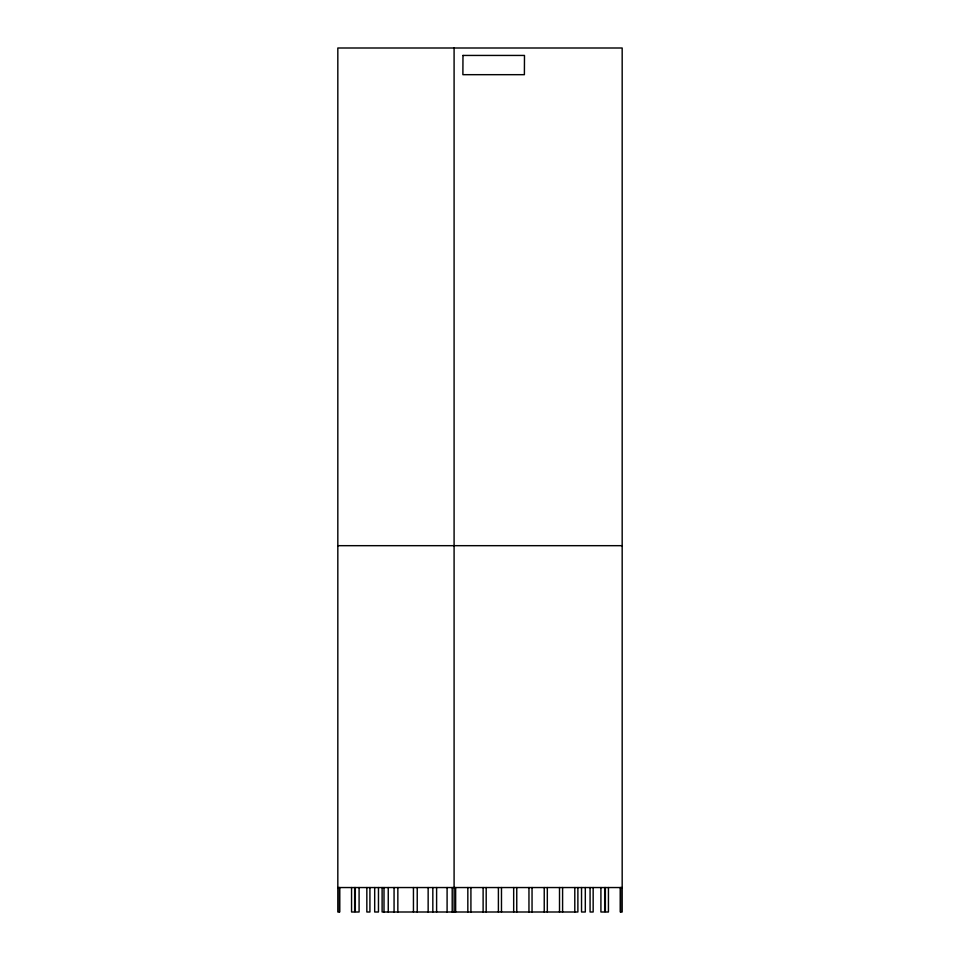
<?xml version="1.0" encoding="UTF-8"?>
<svg xmlns="http://www.w3.org/2000/svg" width="960" height="960" viewBox="0 0 960 960"><rect width="100%" height="100%" fill="white"/><g stroke="black" fill="none" stroke-linecap="round" stroke-linejoin="round"><path stroke-width="1.44" d="M337.824 545.676L622.176 545.676M337.824 887.544L622.176 887.544M620.64 887.544L620.64 912M620.292 887.544L620.292 912L622.176 912L622.176 48L337.824 48L337.824 912L339.708 912L339.708 887.544M608.436 887.544L608.436 912L605.364 912L605.364 887.544M604.68 887.544L604.68 912L600.912 912L600.912 887.544M593.16 887.544L593.16 912L590.076 912L590.076 887.544M585.312 887.544L585.312 912L581.532 912L581.532 887.544M577.884 887.544L577.884 912L382.116 912L382.116 887.544M574.8 887.544L574.8 912M562.596 887.544L562.596 912M559.512 887.544L559.512 912M547.32 887.544L547.32 912M544.236 887.544L544.236 912M532.044 887.544L532.044 912M528.96 887.544L528.96 912M516.756 887.544L516.756 912M513.672 887.544L513.672 912M501.48 887.544L501.48 912M498.396 887.544L498.396 912M486.192 887.544L486.192 912M483.12 887.544L483.12 912M470.916 887.544L470.916 912M467.832 887.544L467.832 912M455.64 887.544L455.64 912M454.092 48L454.092 912M452.208 887.544L452.208 912M447.096 887.544L447.096 912M436.608 887.544L436.608 912M432.828 887.544L432.828 912M428.148 887.544L428.148 912M417.228 887.544L417.228 912M413.448 887.544L413.448 912M397.848 887.544L397.848 912M394.068 887.544L394.068 912M388.248 887.544L388.248 912M384 887.544L384 912M378.468 887.544L378.468 912L374.688 912L374.688 887.544M369.924 887.544L369.924 912L366.84 912L366.84 887.544M359.088 887.544L359.088 912L355.32 912L355.32 887.544M354.636 887.544L354.636 912L351.564 912L351.564 887.544M339.36 887.544L339.36 912M462.972 55.44L462.888 74.676L524.388 74.676L524.484 55.44L462.972 55.44"/></g></svg>
